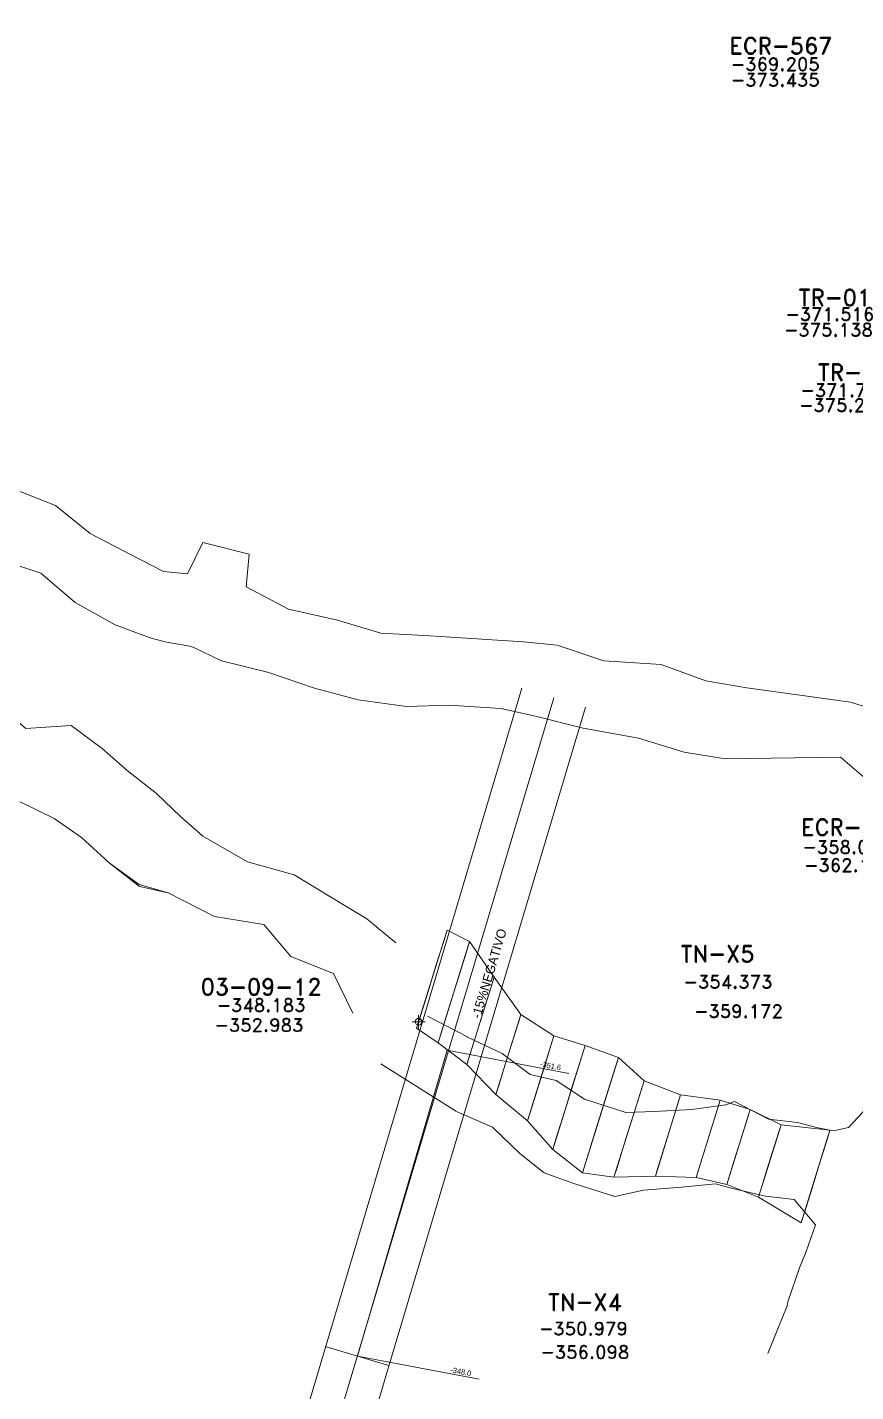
# Model space of a CAD drawing. Extents: x 0 to 99091, y -1812 to 13278.
# Drawn here: x 9455 to 9517.4, y 10127.2 to 10229.9 of the extents above; entities that cross this region are included whole.
import ezdxf
from ezdxf.enums import TextEntityAlignment as Align

# ---------------------------------------------------------------- set-up
doc = ezdxf.new("R2010")
doc.units = 0
doc.header["$MEASUREMENT"] = 0
doc.header["$PDMODE"] = 34
doc.header["$PDSIZE"] = 0.5
for name, color, linetype in [('abajo', 7, 'Continuous'), ('ACC-REB-4481-PROY', 7, 'Continuous'), ('arriba', 7, 'Continuous'), ('F-440-9085-W-SCR-FIC', 6, 'Continuous'), ('F-440-9493-E-SCR', 1, 'Continuous'), ('MARGEN', 7, 'Continuous'), ('R-370-9044-S-FI2', 100, 'Continuous'), ('R-370-9044-S-FIC', 86, 'Continuous'), ('sec', 7, 'Continuous')]:
    doc.layers.add(name, color=color, linetype=linetype)
doc.styles.add('ROMAND', font='ROMAND.SHX')
doc.styles.add('ROMANS', font='ROMANS.SHX', dxfattribs={"width": 2.5})

# ---------------------------------------------------------------- blocks, each defined once
blk = doc.blocks.new('F2')
at = {"lineweight": 0}
blk.add_point((0, 0), dxfattribs=at)
at = {"lineweight": 0, "style": 'ROMAND'}
for tag, height, p in [('NOMBRE', 1.25, (0.2, 6.62)), ('CIELO', 1, (0.14, 4.62)), ('PISO', 1, (0.14, 3.25))]:
    blk.add_attdef(tag, text='', height=height, dxfattribs=at).set_placement(p, align=Align.CENTER)
at = {"lineweight": 0, "style": 'ROMANS', "flags": 1}
for tag, p in [('MINA', (-0.07, -3.26)), ('LOCALIZACION', (-0.07, -4.93)), ('ESTRUCTURA', (-0.07, -6.62)), ('NIVEL', (-0.07, -8.29)), ('OBRA', (-0.07, -10.12)), ('FECHA', (-0.07, -11.79)), ('ATRAS', (-0.07, -13.48)), ('TOPOGRAFO', (2.67, -15.3))]:
    blk.add_attdef(tag, text='', height=1.25, dxfattribs=at).set_placement(p, align=Align.CENTER)

msp = doc.modelspace()

# ---------------------------------------------------------------- linework, layer by layer
at = {"color": 6, "linetype": 'Continuous', "lineweight": 0, "flags": 128}
for points in [[(9488.2, 10153.86), (9485.14, 10155.43)], [(9487.32, 10148.26), (9481.63, 10151.85)]]:
    msp.add_lwpolyline(points, dxfattribs=at)
at = {"color": 0, "linetype": 'Continuous', "lineweight": 0, "ltscale": 5, "elevation": -351.55, "flags": 128}
for points in [[(9479.87, 10129.84), (9486.63, 10152.87)], [(9486.63, 10152.87), (9495.8, 10151.13)], [(9480.68, 10101.12), (9477.16, 10109.54), (9476.47, 10111.79), (9476.14, 10114.12), (9476.17, 10116.48), (9476.57, 10118.79), (9479.83, 10129.71), (9479.87, 10129.84)], [(9479.87, 10129.84), (9489.03, 10128.1)]]:
    msp.add_lwpolyline(points, dxfattribs=at)
at = {"layer": 'abajo', "color": 0, "linetype": 'Continuous', "lineweight": 0, "ltscale": 5}
for points in [[(9486.62, 10161.9, -352.98), (9488.31, 10161.05, -353.31), (9490.16, 10158.38, -353.56), (9492.17, 10155.56, -353.85), (9494.66, 10153.95, -354.06), (9497.01, 10153.22, -354.39), (9499.52, 10152.33, -354.76), (9501.45, 10150.58, -355.18), (9504.21, 10149.51, -355.7), (9507.18, 10149.11, -356.52), (9509.44, 10148.41, -357.14), (9511.77, 10147.26, -357.69), (9515.45, 10146.85, -358.53)], [(9484.33, 10154.54, -352.98), (9485.94, 10153.42, -353.31), (9488.11, 10151.8, -353.56), (9490.3, 10149.54, -353.85), (9492.67, 10147.55, -354.06), (9494.58, 10145.39, -354.39), (9496.82, 10143.64, -354.76), (9499.19, 10143.32, -355.18), (9502.31, 10143.4, -355.7), (9505.37, 10143.28, -356.52), (9507.69, 10142.77, -357.14), (9510.07, 10141.82, -357.69), (9513.28, 10139.88, -358.53)]]:
    msp.add_polyline3d(points, dxfattribs=at)
at = {"layer": 'ACC-REB-4481-PROY', "color": 3, "linetype": 'Continuous', "lineweight": 0, "ltscale": 5, "flags": 128}
for points in [[(9479.92, 10096.47), (9477.21, 10102.96), (9474.81, 10108.69), (9474.02, 10111.24), (9473.63, 10113.96), (9473.67, 10116.72), (9474.14, 10119.36), (9477.43, 10130.42, -0.000047), (9477.43, 10130.42), (9492.25, 10180.12)], [(9484.53, 10098.39), (9481.82, 10104.88, 0.000238), (9481.82, 10104.89), (9479.51, 10110.39), (9478.92, 10112.34), (9478.64, 10114.28), (9478.67, 10116.24), (9479.01, 10118.22), (9482.22, 10129), (9497.04, 10178.7)]]:
    msp.add_lwpolyline(points, format="xyb", dxfattribs=at)
at = {"layer": 'ACC-REB-4481-PROY', "color": 1, "linetype": 'Continuous', "lineweight": 0, "ltscale": 5, "elevation": -346.95, "flags": 128}
msp.add_lwpolyline([(9482.22, 10097.43), (9479.51, 10103.92), (9477.16, 10109.54), (9476.47, 10111.79), (9476.14, 10114.12), (9476.17, 10116.48), (9476.57, 10118.79), (9479.83, 10129.71), (9494.65, 10179.41)], dxfattribs=at)
at = {"layer": 'arriba', "color": 0, "linetype": 'Continuous', "lineweight": 0, "ltscale": 5}
for points in [[(9486.62, 10161.9, -348.18), (9488.31, 10161.05, -348.41), (9490.16, 10158.38, -347.96), (9492.17, 10155.56, -348.65), (9494.66, 10153.95, -348.46), (9497.01, 10153.22, -347.99), (9499.52, 10152.33, -348.26), (9501.45, 10150.58, -348.58), (9504.21, 10149.51, -348), (9507.18, 10149.11, -349.22), (9509.44, 10148.41, -351.54), (9511.77, 10147.26, -352.09), (9515.45, 10146.85, -354.13)], [(9484.33, 10154.54, -348.18), (9485.94, 10153.42, -348.41), (9488.11, 10151.8, -347.96), (9490.3, 10149.54, -348.65), (9492.67, 10147.55, -348.46), (9494.58, 10145.39, -347.99), (9496.82, 10143.64, -348.26), (9499.19, 10143.32, -348.58), (9502.31, 10143.4, -348), (9505.37, 10143.28, -349.22), (9507.69, 10142.77, -351.54), (9510.07, 10141.82, -352.09), (9513.28, 10139.88, -354.13)]]:
    msp.add_polyline3d(points, dxfattribs=at)
at = {"layer": 'F-440-9085-W-SCR-FIC', "color": 6, "linetype": 'Continuous', "lineweight": 0}
for points in [[(9488.11, 10153.88, -354.41), (9490.77, 10152.63, -354.12), (9492.88, 10151.04, -354.02), (9494.84, 10150.59, -354.32), (9496.98, 10149.2, -354.22), (9500.08, 10148.19, -354.33)], [(9488.11, 10153.88, -359.01), (9490.77, 10152.63, -358.92), (9492.88, 10151.04, -358.92), (9494.84, 10150.59, -358.82), (9496.98, 10149.2, -358.82), (9500.08, 10148.19, -358.63)], [(9500.08, 10148.19, -354.33), (9502.21, 10148.27, -353.12), (9505.05, 10148.4, -353.19), (9507.62, 10148.77, -353.54)], [(9500.08, 10148.19, -358.63), (9502.21, 10148.27, -358.72), (9505.05, 10148.4, -358.99), (9507.62, 10148.77, -359.04)], [(9507.62, 10148.77, -359.04), (9508.27, 10149.01, -358.6), (9510.82, 10147.68, -358.67), (9513, 10147.42, -360.3)], [(9507.62, 10148.77, -353.54), (9508.27, 10149.01, -353.2), (9510.82, 10147.68, -353.47), (9513, 10147.42, -355.9)], [(9487.38, 10148.23, -354.41), (9490.05, 10147.08, -354.12), (9492.11, 10145.09, -354.02), (9493.94, 10143.65, -354.32), (9496.16, 10142.85, -354.22), (9499.25, 10141.85, -354.33)], [(9487.38, 10148.23, -359.01), (9490.05, 10147.08, -358.92), (9492.11, 10145.09, -358.92), (9493.94, 10143.65, -358.82), (9496.16, 10142.85, -358.82), (9499.25, 10141.85, -358.63)], [(9513, 10147.42, -355.9), (9514.43, 10147.06, -357.27), (9515.7, 10146.81, -357.73), (9516.84, 10147.06, -358.86), (9517.93, 10148.22, -359.64), (9518.13, 10148.48, -355.05)], [(9513, 10147.42, -360.3), (9514.43, 10147.06, -361.57), (9515.7, 10146.81, -362.63), (9516.84, 10147.06, -363.56), (9517.93, 10148.22, -364.34), (9518.13, 10148.48, -359.15)], [(9499.25, 10141.85, -354.33), (9501.42, 10142.33, -353.12), (9504.28, 10142.55, -353.19), (9506.83, 10142.82, -353.54)], [(9499.25, 10141.85, -358.63), (9501.42, 10142.33, -358.72), (9504.28, 10142.55, -358.99), (9506.83, 10142.82, -359.04)], [(9506.83, 10142.82, -359.04), (9508.02, 10142.49, -358.6), (9510.6, 10141.89, -358.67), (9512.76, 10141.63, -360.3)], [(9506.83, 10142.82, -353.54), (9508.02, 10142.49, -353.2), (9510.6, 10141.89, -353.47), (9512.76, 10141.63, -355.9)], [(9512.76, 10141.63, -355.9), (9514.37, 10139.73, -353.36)], [(9512.76, 10141.63, -360.3), (9514.37, 10139.73, -358.06)], [(9510.77, 10130.04, -356.71), (9511.58, 10132.02, -357.07), (9512.23, 10133.63, -357.28), (9512.28, 10133.93, -357.31), (9513.17, 10136.5, -357.84), (9513.67, 10137.73, -357.8), (9514.37, 10139.73, -358.06)], [(9510.77, 10130.04, -352.71), (9511.58, 10132.02, -352.97), (9512.23, 10133.63, -353.18), (9512.28, 10133.93, -353.21), (9513.17, 10136.5, -353.34), (9513.67, 10137.73, -353.1), (9514.37, 10139.73, -353.36)]]:
    msp.add_polyline3d(points, dxfattribs=at)
at = {"layer": 'F-440-9493-E-SCR', "color": 1, "linetype": 'Continuous', "lineweight": 0}
for points in [[(9467.08, 10188.73, -360.49), (9465.27, 10188.92, -360.77), (9462.79, 10190.19, -360.87), (9459.75, 10191.77, -360.87), (9457.14, 10193.88, -360.86), (9453.56, 10195.28, -360.96), (9450.66, 10195.6, -360.96), (9447.14, 10194.94, -360.96), (9447.14, 10194.94, -360.96)], [(9467.08, 10188.73, -356.09), (9465.27, 10188.92, -356.07), (9462.79, 10190.19, -356.67), (9459.75, 10191.77, -356.67), (9457.14, 10193.88, -356.66), (9453.56, 10195.28, -356.46), (9450.66, 10195.6, -357.16), (9447.14, 10194.94, -356.76), (9447.14, 10194.94, -356.76)], [(9492.37, 10183.62, -356.66), (9488.45, 10183.88, -356.6), (9485.35, 10184.07, -356.62), (9481.62, 10184.27, -356.76), (9478.36, 10185.26, -356.38), (9474.68, 10186.07, -356.02), (9474.68, 10186.07, -356.02), (9471.5, 10187.77, -355.75), (9471.71, 10190.22, -356.07), (9468.23, 10191.09, -356.07), (9467.08, 10188.73, -356.09)], [(9492.37, 10183.62, -360.76), (9488.45, 10183.88, -360.7), (9485.35, 10184.07, -360.62), (9481.62, 10184.27, -360.76), (9478.36, 10185.26, -360.68), (9474.68, 10186.07, -360.72), (9474.68, 10186.07, -360.72), (9471.5, 10187.77, -360.65), (9471.71, 10190.22, -360.47), (9468.23, 10191.09, -360.47), (9467.08, 10188.73, -360.49)], [(9465.36, 10183.61, -360.49), (9464.18, 10183.94, -360.77), (9461.63, 10184.91, -360.87), (9458.62, 10186.59, -360.87), (9456.03, 10188.8, -360.86), (9452.41, 10190, -360.96), (9449.51, 10190.33, -360.96), (9446.03, 10189.86, -360.96), (9444.07, 10188.8, -360.91)], [(9465.36, 10183.61, -356.09), (9464.18, 10183.94, -356.07), (9461.63, 10184.91, -356.67), (9458.62, 10186.59, -356.67), (9456.03, 10188.8, -356.66), (9452.41, 10190, -356.46), (9449.51, 10190.33, -357.16), (9446.03, 10189.86, -356.76), (9444.07, 10188.8, -357.11)], [(9466.54, 10170.48, -356.66), (9464.73, 10172.19, -356.74), (9462.54, 10173.93, -356.37), (9460.64, 10175.59, -356.68), (9458.31, 10177.31, -356.91), (9454.9, 10177.09, -356.64), (9453, 10178.75, -356.05), (9451.47, 10180.04, -356.14), (9450.3, 10182.05, -356.14), (9448.73, 10183.12, -356.02), (9447.01, 10184.67, -356.13), (9444.91, 10185.86, -356.74)], [(9466.54, 10170.48, -360.96), (9464.73, 10172.19, -361.14), (9462.54, 10173.93, -361.17), (9460.64, 10175.59, -361.18), (9458.31, 10177.31, -361.11), (9454.9, 10177.09, -361.24), (9453, 10178.75, -361.15), (9451.47, 10180.04, -361.04), (9450.3, 10182.05, -361.24), (9448.73, 10183.12, -360.92), (9447.01, 10184.67, -360.73), (9444.91, 10185.86, -360.64)], [(9490.68, 10178.59, -356.66), (9486.76, 10178.85, -356.6), (9483.56, 10178.76, -356.62), (9479.93, 10179.25, -356.76), (9476.64, 10180.14, -356.38), (9473.09, 10181.33, -356.02), (9473.09, 10181.33, -356.02), (9469.63, 10182.18, -355.75), (9467.54, 10183.19, -356.07), (9467.26, 10183.29, -356.07), (9465.36, 10183.61, -356.09)], [(9490.68, 10178.59, -360.76), (9486.76, 10178.85, -360.7), (9483.56, 10178.76, -360.62), (9479.93, 10179.25, -360.76), (9476.64, 10180.14, -360.68), (9473.09, 10181.33, -360.72), (9473.09, 10181.33, -360.72), (9469.63, 10182.18, -360.65), (9467.54, 10183.19, -360.47), (9467.26, 10183.29, -360.47), (9465.36, 10183.61, -360.49)], [(9516.99, 10179.07, -356.42), (9509.2, 10180.15, -355.91), (9506.11, 10180.68, -356.43), (9502.73, 10181.92, -355.95), (9498.42, 10182.19, -355.98), (9494.91, 10183.37, -356.4), (9492.37, 10183.62, -356.66)], [(9516.99, 10179.07, -360.72), (9509.2, 10180.15, -360.51), (9506.11, 10180.68, -360.83), (9502.73, 10181.92, -360.85), (9498.42, 10182.19, -360.78), (9494.91, 10183.37, -360.6), (9492.37, 10183.62, -360.76)], [(9463.46, 10165.19, -356.41), (9461.18, 10166.99, -356.74), (9459.1, 10168.9, -356.37), (9457.03, 10170.31, -356.68), (9454.42, 10171.61, -356.91), (9452.41, 10173.46, -356.64), (9449.73, 10173.96, -356.05), (9448.08, 10175.09, -356.14), (9446.75, 10176.85, -356.14), (9445.18, 10177.92, -356.02), (9443.39, 10179.38, -356.13), (9441.92, 10181.48, -356.74)], [(9463.43, 10165.35, -360.96), (9461.18, 10166.99, -361.14), (9459.1, 10168.9, -361.17), (9457.03, 10170.31, -361.18), (9454.42, 10171.61, -361.11), (9452.41, 10173.46, -361.24), (9449.73, 10173.96, -361.15), (9448.08, 10175.09, -361.04), (9446.75, 10176.85, -361.24), (9445.18, 10177.92, -360.92), (9443.39, 10179.38, -360.73), (9441.92, 10181.48, -360.64)], [(9516.25, 10174.94, -356.42), (9507.56, 10174.8, -355.91), (9504.48, 10175.32, -356.43), (9501.03, 10176.38, -355.95), (9496.87, 10177.13, -355.98), (9493.28, 10178.02, -356.4), (9490.68, 10178.59, -356.66)], [(9516.25, 10174.94, -360.72), (9507.56, 10174.8, -360.51), (9504.48, 10175.32, -360.83), (9501.03, 10176.38, -360.85), (9496.87, 10177.13, -360.78), (9493.28, 10178.02, -360.6), (9490.68, 10178.59, -360.76)], [(9516.99, 10179.07, -356.42), (9519.3, 10178.35, -356.31), (9520.92, 10177.76, -356.6), (9522.7, 10178.05, -356.59), (9524.83, 10177.46, -356.58), (9526.75, 10178.54, -356.67)], [(9516.99, 10179.07, -360.72), (9519.3, 10178.35, -361.01), (9520.92, 10177.76, -360.7), (9522.7, 10178.05, -360.99), (9524.83, 10177.46, -360.98), (9526.75, 10178.54, -360.97)], [(9516.25, 10174.94, -356.42), (9518.36, 10173.14, -356.31), (9519.7, 10170.97, -356.6), (9521.49, 10171.35, -356.59), (9523.64, 10170.87, -356.58), (9525.01, 10168.89, -356.67)], [(9516.25, 10174.94, -360.72), (9518.36, 10173.14, -361.01), (9519.7, 10170.97, -360.7), (9521.49, 10171.35, -360.99), (9523.64, 10170.87, -360.98), (9525.01, 10168.89, -360.97)], [(9482.76, 10160.97, -355.04), (9480.57, 10162.76, -355.41), (9477.67, 10164.53, -356.61), (9475.11, 10166.09, -356.99), (9471.6, 10167.05, -356.39), (9468.22, 10168.99, -357.2), (9466.54, 10170.48, -356.66)], [(9482.76, 10160.97, -359.84), (9480.57, 10162.76, -359.71), (9477.67, 10164.53, -360.91), (9475.11, 10166.09, -360.59), (9471.6, 10167.05, -360.79), (9468.22, 10168.99, -361), (9466.54, 10170.48, -360.96)], [(9479.53, 10155.67, -359.84), (9478.08, 10158.66, -359.71), (9474.86, 10159.92, -360.91), (9472.82, 10162.33, -360.59), (9469.1, 10162.95, -360.79), (9465.62, 10164.72, -361), (9463.43, 10165.35, -360.96)], [(9479.53, 10155.67, -355.04), (9478.08, 10158.66, -355.41), (9474.86, 10159.92, -356.61), (9472.82, 10162.33, -356.99), (9469.1, 10162.95, -356.39), (9465.62, 10164.72, -357.2), (9463.46, 10165.19, -356.41)]]:
    msp.add_polyline3d(points, dxfattribs=at)
at = {"layer": 'MARGEN', "color": 3, "linetype": 'Continuous', "lineweight": 0, "ltscale": 5, "elevation": -693.88, "flags": 128}
msp.add_lwpolyline([(9482.24, 10129.13), (9477.45, 10130.56)], dxfattribs=at)
at = {"layer": 'sec', "color": 0, "linetype": 'Continuous', "lineweight": 0, "ltscale": 5}
for points in [[(9484.33, 10154.54, -352.98), (9486.62, 10161.9, -352.98), (9486.62, 10161.9, -350.2), (9486.39, 10161.16, -348.79), (9485.76, 10159.14, -348.18), (9485.19, 10157.3, -348.18), (9484.56, 10155.28, -348.79), (9484.33, 10154.54, -350.2), (9484.33, 10154.54, -352.98)], [(9485.94, 10153.42, -353.31), (9488.31, 10161.05, -353.31), (9488.31, 10161.05, -350.47), (9488.08, 10160.29, -349.03), (9487.42, 10158.19, -348.41), (9486.83, 10156.28, -348.41), (9486.17, 10154.18, -349.03), (9485.94, 10153.42, -350.47), (9485.94, 10153.42, -353.31)], [(9488.11, 10151.8, -353.56), (9490.16, 10158.38, -353.56), (9490.16, 10158.38, -350.32), (9489.96, 10157.73, -348.67), (9489.39, 10155.91, -347.96), (9488.88, 10154.27, -347.96), (9488.32, 10152.45, -348.67), (9488.11, 10151.8, -350.32), (9488.11, 10151.8, -353.56)], [(9490.3, 10149.54, -353.85), (9492.17, 10155.56, -353.85), (9492.17, 10155.56, -350.84), (9491.99, 10154.96, -349.31), (9491.47, 10153.3, -348.65), (9491, 10151.8, -348.65), (9490.49, 10150.15, -349.31), (9490.3, 10149.54, -350.84), (9490.3, 10149.54, -353.85)], [(9492.67, 10147.55, -354.06), (9494.66, 10153.95, -354.06), (9494.66, 10153.95, -350.81), (9494.46, 10153.31, -349.16), (9493.92, 10151.55, -348.46), (9493.42, 10149.95, -348.46), (9492.87, 10148.19, -349.16), (9492.67, 10147.55, -350.81), (9492.67, 10147.55, -354.06)], [(9494.58, 10145.39, -354.39), (9497.01, 10153.22, -354.39), (9497.01, 10153.22, -350.68), (9496.77, 10152.43, -348.8), (9496.1, 10150.28, -347.99), (9495.49, 10148.32, -347.99), (9494.82, 10146.17, -348.8), (9494.58, 10145.39, -350.68), (9494.58, 10145.39, -354.39)], [(9496.82, 10143.64, -354.76), (9499.52, 10152.33, -354.76), (9499.52, 10152.33, -350.99), (9499.25, 10151.46, -349.08), (9498.51, 10149.07, -348.26), (9497.83, 10146.9, -348.26), (9497.09, 10144.51, -349.08), (9496.82, 10143.64, -350.99), (9496.82, 10143.64, -354.76)], [(9499.19, 10143.32, -355.18), (9501.45, 10150.58, -355.18), (9501.45, 10150.58, -351.35), (9501.23, 10149.85, -349.41), (9500.6, 10147.86, -348.58), (9500.04, 10146.04, -348.58), (9499.42, 10144.05, -349.41), (9499.19, 10143.32, -351.35), (9499.19, 10143.32, -355.18)], [(9502.31, 10143.4, -355.7), (9504.21, 10149.51, -355.7), (9504.21, 10149.51, -351.23), (9504.02, 10148.9, -348.97), (9503.5, 10147.22, -348), (9503.02, 10145.69, -348), (9502.5, 10144.01, -348.97), (9502.31, 10143.4, -351.23), (9502.31, 10143.4, -355.7)], [(9505.37, 10143.28, -356.52), (9507.18, 10149.11, -356.52), (9507.18, 10149.11, -352.29), (9507, 10148.53, -350.14), (9506.5, 10146.92, -349.22), (9506.05, 10145.47, -349.22), (9505.55, 10143.87, -350.14), (9505.37, 10143.28, -352.29), (9505.37, 10143.28, -356.52)], [(9507.69, 10142.77, -357.14), (9509.44, 10148.41, -357.14), (9509.44, 10148.41, -353.89), (9509.26, 10147.84, -352.24), (9508.78, 10146.29, -351.54), (9508.34, 10144.89, -351.54), (9507.86, 10143.34, -352.24), (9507.69, 10142.77, -353.89), (9507.69, 10142.77, -357.14)], [(9510.07, 10141.82, -357.69), (9511.77, 10147.26, -357.69), (9511.77, 10147.26, -354.44), (9511.6, 10146.72, -352.79), (9511.13, 10145.22, -352.09), (9510.71, 10143.86, -352.09), (9510.24, 10142.37, -352.79), (9510.07, 10141.82, -354.44), (9510.07, 10141.82, -357.69)], [(9513.28, 10139.88, -358.53), (9515.45, 10146.85, -358.53), (9515.45, 10146.85, -355.98), (9515.24, 10146.15, -354.69), (9514.64, 10144.24, -354.13), (9514.1, 10142.49, -354.13), (9513.5, 10140.58, -354.69), (9513.28, 10139.88, -355.98), (9513.28, 10139.88, -358.53)]]:
    msp.add_polyline3d(points, dxfattribs=at)

# ---------------------------------------------------------------- block references
at = {"color": 0, "linetype": 'Continuous', "lineweight": 0, "ltscale": 5}
ref = msp.add_blockref('F2', (9484.48, 10155.02, -348.18), dxfattribs=at)
ref.add_attrib('NOMBRE', '03-09-12', dxfattribs={"lineweight": 0, "height": 1.25, "style": 'ROMAND'}).set_placement((9472.62, 10157.02, -348.18), align=Align.CENTER)
ref.add_attrib('CIELO', '-348.183', dxfattribs={"lineweight": 0, "height": 1, "style": 'ROMAND'}).set_placement((9472.62, 10155.77, -348.18), align=Align.CENTER)
ref.add_attrib('PISO', '-352.983', dxfattribs={"lineweight": 0, "height": 1, "style": 'ROMAND'}).set_placement((9472.46, 10154.27, -348.18), align=Align.CENTER)
at = {"layer": 'R-370-9044-S-FI2', "color": 4, "linetype": 'Continuous', "lineweight": 0}
ref = msp.add_blockref('F2', (9523.38, 10229.39, -369.21), dxfattribs=at)
ref.add_attrib('NOMBRE', 'ECR-567', dxfattribs={"layer": '0', "lineweight": 0, "height": 1.25, "style": 'ROMAND'}).set_placement((9511.76, 10227.87, -369.21), align=Align.CENTER)
ref.add_attrib('CIELO', '-369.205', dxfattribs={"layer": '0', "lineweight": 0, "height": 1, "style": 'ROMAND'}).set_placement((9511.34, 10226.62, -369.21), align=Align.CENTER)
ref.add_attrib('PISO', '-373.435', dxfattribs={"layer": '0', "lineweight": 0, "height": 1, "style": 'ROMAND'}).set_placement((9511.34, 10225.43, -369.21), align=Align.CENTER)
ref = msp.add_blockref('F2', (9532.14, 10208.36, -371.52), dxfattribs=at)
ref.add_attrib('NOMBRE', 'TR-01', dxfattribs={"layer": '0', "lineweight": 0, "height": 1.25, "style": 'ROMAND'}).set_placement((9515.82, 10208.92, -371.52), align=Align.CENTER)
ref.add_attrib('CIELO', '-371.516', dxfattribs={"layer": '0', "lineweight": 0, "height": 1, "style": 'ROMAND'}).set_placement((9515.45, 10207.79, -371.52), align=Align.CENTER)
ref.add_attrib('PISO', '-375.138', dxfattribs={"layer": '0', "lineweight": 0, "height": 1, "style": 'ROMAND'}).set_placement((9515.34, 10206.61, -371.52), align=Align.CENTER)
ref = msp.add_blockref('F2', (9532.61, 10207.88, -371.71), dxfattribs=at)
ref.add_attrib('NOMBRE', 'TR-02', dxfattribs={"layer": '0', "lineweight": 0, "height": 1.25, "style": 'ROMAND'}).set_placement((9517.27, 10203.29, -371.71), align=Align.CENTER)
ref.add_attrib('CIELO', '-371.710', dxfattribs={"layer": '0', "lineweight": 0, "height": 1, "style": 'ROMAND'}).set_placement((9516.58, 10202.06, -371.71), align=Align.CENTER)
ref.add_attrib('PISO', '-375.293', dxfattribs={"layer": '0', "lineweight": 0, "height": 1, "style": 'ROMAND'}).set_placement((9516.47, 10200.94, -371.71), align=Align.CENTER)
ref = msp.add_blockref('F2', (9529.08, 10171.54, -358.07), dxfattribs=at)
ref.add_attrib('NOMBRE', 'ECR-514', dxfattribs={"layer": '0', "lineweight": 0, "height": 1.25, "style": 'ROMAND'}).set_placement((9517.16, 10169.04, -358.07), align=Align.CENTER)
ref.add_attrib('CIELO', '-358.0694', dxfattribs={"layer": '0', "lineweight": 0, "height": 1, "style": 'ROMAND'}).set_placement((9517.16, 10167.67, -358.07), align=Align.CENTER)
ref.add_attrib('PISO', '-362.1680', dxfattribs={"layer": '0', "lineweight": 0, "height": 1, "style": 'ROMAND'}).set_placement((9517.28, 10166.3, -358.07), align=Align.CENTER)
at = {"layer": 'R-370-9044-S-FIC', "color": 6, "linetype": 'Continuous', "lineweight": 0}
ref = msp.add_blockref('F2', (9519.72, 10144.94, -354.37), dxfattribs=at)
ref.add_attrib('NOMBRE', 'TN-X5', dxfattribs={"layer": '0', "lineweight": 0, "height": 1.25, "style": 'ROMAND'}).set_placement((9506.99, 10159.5, -354.37), align=Align.CENTER)
ref.add_attrib('CIELO', '-354.373', dxfattribs={"layer": '0', "lineweight": 0, "height": 1, "style": 'ROMAND'}).set_placement((9507.78, 10157.52, -354.37), align=Align.CENTER)
ref.add_attrib('PISO', '-359.172', dxfattribs={"layer": '0', "lineweight": 0, "height": 1, "style": 'ROMAND'}).set_placement((9508.57, 10155.31, -354.37), align=Align.CENTER)
ref = msp.add_blockref('F2', (9509.15, 10125.08, -350.98), dxfattribs=at)
ref.add_attrib('NOMBRE', 'TN-X4', dxfattribs={"layer": '0', "lineweight": 0, "height": 1.25, "style": 'ROMAND'}).set_placement((9497, 10133.28, -350.98), align=Align.CENTER)
ref.add_attrib('CIELO', '-350.979', dxfattribs={"layer": '0', "lineweight": 0, "height": 1, "style": 'ROMAND'}).set_placement((9496.89, 10131.41, -350.98), align=Align.CENTER)
ref.add_attrib('PISO', '-356.098', dxfattribs={"layer": '0', "lineweight": 0, "height": 1, "style": 'ROMAND'}).set_placement((9497, 10129.65, -350.98), align=Align.CENTER)

# ---------------------------------------------------------------- texts
at = {"color": 0, "linetype": 'Continuous', "lineweight": 0, "ltscale": 5, "char_height": 0.404, "width": 1.9343, "attachment_point": 1, "rotation": 349.4192}
for s, insert in [('-351.6', (9493.68, 10152.04)), ('-348.0', (9486.92, 10129.02))]:
    msp.add_mtext(s, dxfattribs=dict(at, insert=insert))
at = {"layer": 'ACC-REB-4481-PROY', "color": 0, "linetype": 'Continuous', "lineweight": 0, "ltscale": 5, "insert": (9488.45, 10155.4), "char_height": 0.6964, "width": 11.3099, "attachment_point": 1, "rotation": 73.3331}
msp.add_mtext('-15%NEGATIVO', dxfattribs=at)

doc.saveas('drawing.dxf')
